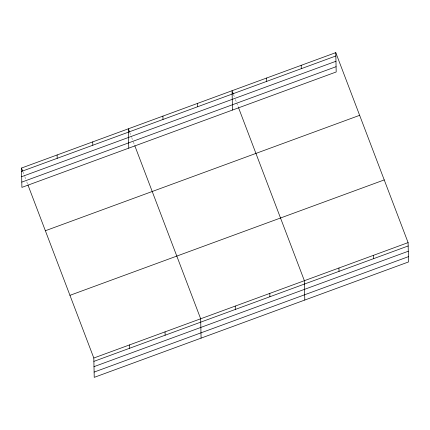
<?xml version="1.0" encoding="UTF-8"?>
<svg xmlns="http://www.w3.org/2000/svg" width="430" height="430" viewBox="0 0 430 430"><rect width="100%" height="100%" fill="white"/><g stroke="black" fill="none" stroke-linecap="round" stroke-linejoin="round"><path stroke-width="0.32" stroke-dasharray="2.15 1.61" d="M233.495 94.482L234.452 96.986M235.409 99.497L238.268 107.022M129.785 132.569L131.456 136.955M131.693 137.584L133.128 141.346M133.364 141.97L134.558 145.103M22.93 171.806L24.601 176.198M24.843 176.821L25.795 179.331M26.751 181.836L27.703 184.346"/><path stroke-width="0.64" d="M335.776 52.632L336.185 71.977L21.903 187.389L21.5 168.044L335.776 52.632L408.097 242.611L408.5 261.956L94.224 377.368L93.815 358.023L27.945 184.975M21.57 171.398L335.846 55.986M21.683 176.676L335.959 61.264M21.796 182.116L336.072 66.698M45.365 230.738L359.641 115.326M69.95 295.329L384.232 179.917M93.815 358.023L408.097 242.611M93.891 361.377L408.167 245.965M93.998 366.656L408.274 251.244M94.111 372.09L408.387 256.678M233.259 93.853L232.066 90.719L232.469 110.064M238.51 107.645L304.381 280.699L304.789 300.038M129.548 131.94L128.355 128.806L128.758 148.151M134.8 145.732L200.67 318.786L201.079 338.125M21.5 168.044L22.693 171.183M373.525 255.307L373.595 258.661M338.953 268.003L339.023 271.357M301.204 65.328L301.279 68.682M266.638 78.023L266.707 81.377M269.814 293.394L269.884 296.748M235.242 306.09L235.312 309.444M197.494 103.415L197.564 106.769M162.927 116.111L162.997 119.465M165.055 331.863L165.125 335.217M129.435 344.946L129.505 348.3M92.735 141.884L92.805 145.238M57.12 154.967L57.19 158.321"/></g></svg>
